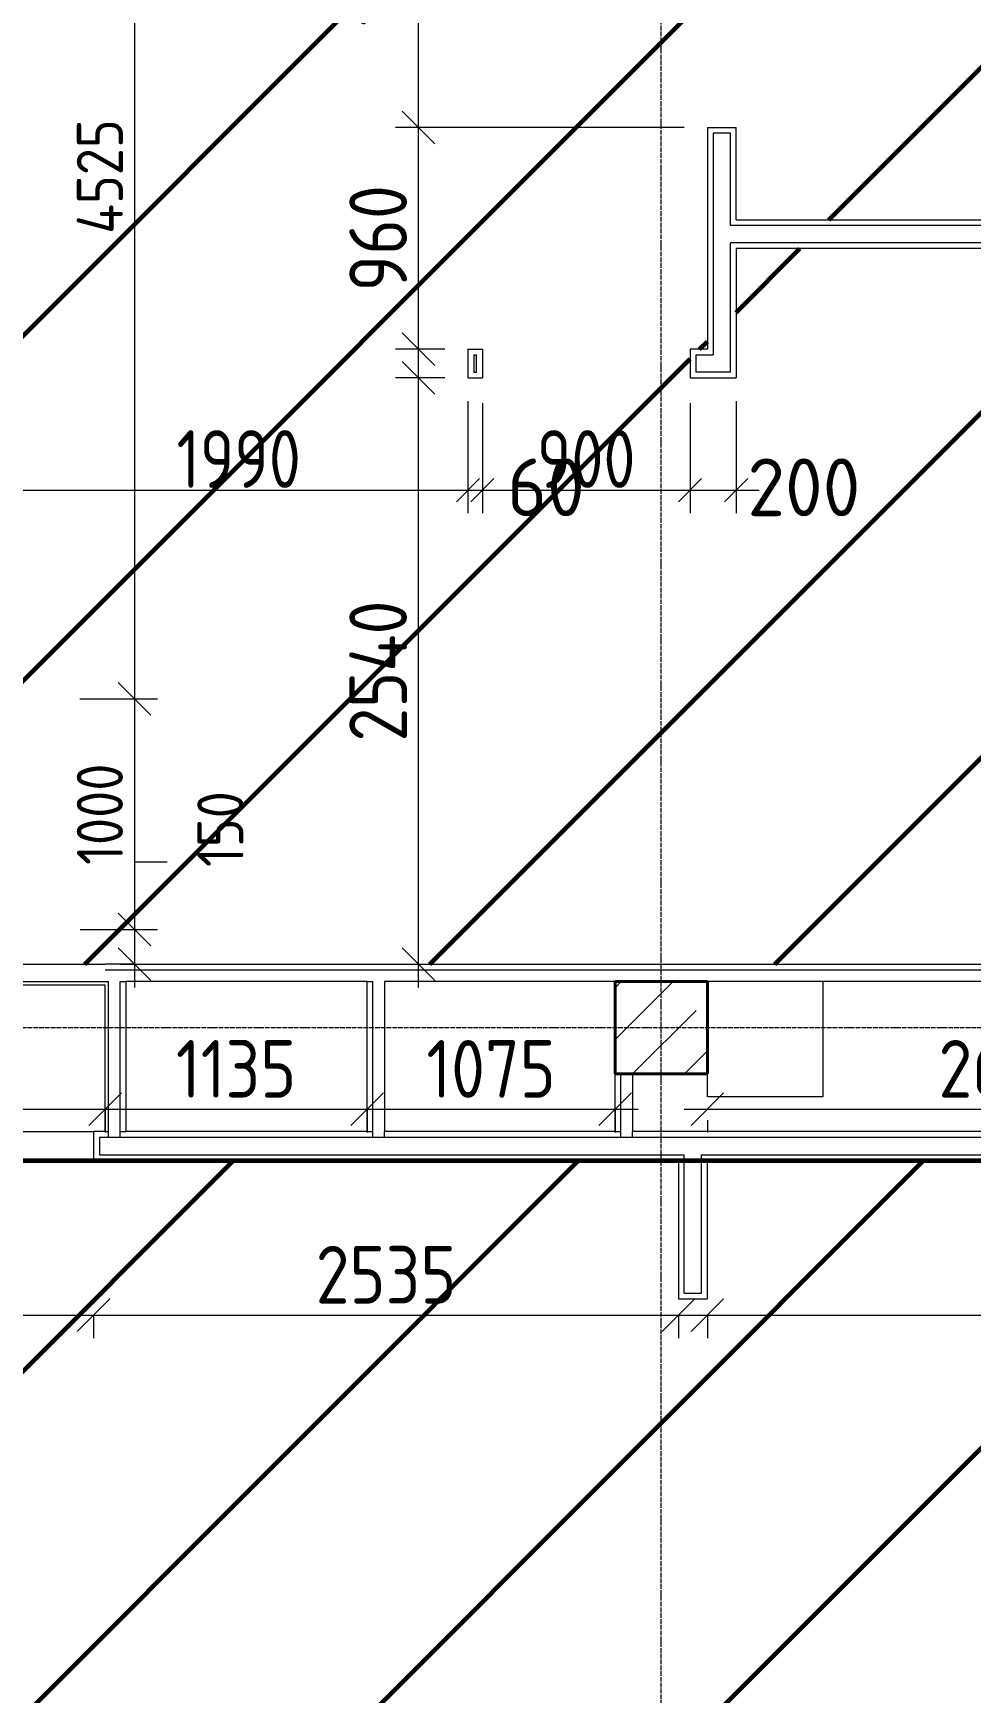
# Model space of a CAD drawing. Header units: millimetres. Extents: x -56773 to 323062, y -262288 to 76460.
# Drawn here: x 26362 to 30426, y -48341 to -41151 of the extents above; entities that cross this region are included whole.
import ezdxf

# ---------------------------------------------------------------- set-up
doc = ezdxf.new("R2010")
doc.units = ezdxf.units.MM
doc.linetypes.add('ADSK_Линия сетки', pattern=[25, 20, -2.5, 0, -2.5])
for name, color, linetype, lineweight in [('1.1)Стяжка керамзит  2 этаж', 5, 'Continuous', 60), ('Несущие колонны', 7, 'Continuous', 18), ('Оси', 7, 'Continuous', 9), ('Перекрытие', 7, 'Continuous', 18), ('Размеры', 7, 'Continuous', 9), ('Стены внутренние', 7, 'Continuous', 18), ('Стены несущие', 7, 'Continuous', 30), ('Стены отделка', 7, 'Continuous', 30), ('Стены штриховка', 7, 'Continuous', 9)]:
    doc.layers.add(name, color=color, linetype=linetype, lineweight=lineweight)
doc.styles.add('GOST Common_2', font='', dxfattribs={"width": 0.9, "height": 250})
doc.styles.add('GOST Common_3', font='', dxfattribs={"width": 0.9, "height": 200})
doc.styles.add('GOST Common_4', font='', dxfattribs={"height": 250})
doc.styles.add('GOST Common_5', font='', dxfattribs={"width": 0.85, "height": 250})
doc.styles.get('GOST Common_2').set_extended_font_data('GOST Common')
doc.styles.get('GOST Common_3').set_extended_font_data('GOST Common')
doc.styles.get('GOST Common_4').set_extended_font_data('GOST Common')
doc.styles.get('GOST Common_5').set_extended_font_data('GOST Common')
doc.dimstyles.new('ADSK_Основной_2_0', dxfattribs={"dimscale": 304.8, "dimtxt": 201.142999, "dimasz": 0.463911, "dimexe": 0.328084, "dimexo": 0.328084, "dimgap": 0.164042, "dimtad": 1, "dimdec": 3, "dimrnd": 0.001, "dimdsep": 46, "dimtxsty": 'GOST Common_3', "dimblk1": 'OBLIQUE', "dimblk2": 'OBLIQUE', "dimsah": 1, "dimcen": 0.09, "dimdle": 0.328084, "dimazin": 2, "dimtfac": 1, "dimtdec": 4, "dimtix": 1, "dimtmove": 0, "dimatfit": 3, "dimfxl": 1, "dimtvp": 1, "dimtolj": 1, "dimtzin": 0, "dimlwd": 20, "dimlwe": 20, "dimarcsym": 2})
doc.dimstyles.new('ADSK_Основной_2_0_1', dxfattribs={"dimscale": 304.8, "dimtxt": 201.142999, "dimasz": 0.463911, "dimexe": 0.328084, "dimexo": 0.328084, "dimgap": 0.164042, "dimtad": 1, "dimdec": 3, "dimrnd": 0.001, "dimdsep": 46, "dimtxsty": 'GOST Common_3', "dimblk1": 'OBLIQUE', "dimblk2": 'OBLIQUE', "dimsah": 1, "dimcen": 0.09, "dimdle": 0.328084, "dimazin": 2, "dimtfac": 1, "dimtdec": 4, "dimtix": 1, "dimtmove": 1, "dimatfit": 3, "dimfxl": 1, "dimtvp": 1, "dimtolj": 1, "dimtzin": 0, "dimlwd": 20, "dimlwe": 20, "dimarcsym": 2})
doc.dimstyles.new('ADSK_Основной_2_0_2', dxfattribs={"dimscale": 304.8, "dimtxt": 201.142999, "dimasz": 0.463911, "dimexe": 0.328084, "dimexo": 0.328084, "dimgap": 0.164042, "dimtad": 1, "dimdec": 3, "dimrnd": 0.001, "dimdsep": 46, "dimtxsty": 'GOST Common_3', "dimblk1": 'OBLIQUE', "dimblk2": 'OBLIQUE', "dimsah": 1, "dimcen": 0.09, "dimdle": 0.328084, "dimazin": 2, "dimtfac": 1, "dimtdec": 4, "dimtix": 1, "dimtmove": 0, "dimatfit": 3, "dimfxl": 1, "dimtvp": 1, "dimtolj": 1, "dimtzin": 0, "dimlwd": 20, "dimlwe": 20, "dimarcsym": 2})
doc.dimstyles.new('ADSK_Основной_2_0_3', dxfattribs={"dimscale": 304.8, "dimtxt": 201.142999, "dimasz": 0.463911, "dimexe": 0.328084, "dimexo": 0.328084, "dimgap": 0.164042, "dimtad": 1, "dimdec": 3, "dimrnd": 0.001, "dimdsep": 46, "dimtxsty": 'GOST Common_2', "dimblk1": 'OBLIQUE', "dimblk2": 'OBLIQUE', "dimsah": 1, "dimcen": 0.09, "dimdle": 0.328084, "dimazin": 2, "dimtfac": 1, "dimtdec": 4, "dimtix": 1, "dimtmove": 0, "dimatfit": 3, "dimfxl": 1, "dimtvp": 1, "dimtolj": 1, "dimtzin": 0, "dimlwd": 20, "dimlwe": 20, "dimarcsym": 2})
doc.dimstyles.new('ADSK_Основной_окр', dxfattribs={"dimscale": 304.8, "dimtxt": 251.428749, "dimasz": 0.328084, "dimexe": 0.328084, "dimexo": 0.328084, "dimgap": 0.032808, "dimtad": 1, "dimdec": 0, "dimrnd": 5, "dimdsep": 46, "dimtxsty": 'GOST Common_5', "dimblk1": 'OBLIQUE', "dimblk2": 'OBLIQUE', "dimsah": 1, "dimcen": 0.09, "dimdle": 0.328084, "dimazin": 2, "dimtfac": 1, "dimtdec": 4, "dimtix": 1, "dimtmove": 0, "dimatfit": 3, "dimfxl": 1, "dimtvp": 1, "dimtolj": 1, "dimtzin": 0, "dimlwd": 20, "dimlwe": 20, "dimarcsym": 2})
doc.dimstyles.new('ADSK_Основной_окр_1', dxfattribs={"dimscale": 304.8, "dimtxt": 251.428749, "dimasz": 0.328084, "dimexe": 0.328084, "dimexo": 0.328084, "dimgap": 0.032808, "dimtad": 1, "dimdec": 0, "dimrnd": 5, "dimdsep": 46, "dimtxsty": 'GOST Common_4', "dimblk1": 'OBLIQUE', "dimblk2": 'OBLIQUE', "dimsah": 1, "dimcen": 0.09, "dimdle": 0.328084, "dimazin": 2, "dimtfac": 1, "dimtdec": 4, "dimtix": 1, "dimtmove": 1, "dimatfit": 3, "dimfxl": 1, "dimtvp": 1, "dimtolj": 1, "dimtzin": 0, "dimlwd": 20, "dimlwe": 20, "dimarcsym": 2})

# ---------------------------------------------------------------- blocks, each defined once
blk = doc.blocks.new('ADSK_КолоннаЖБ_Прямоугольная - 400x400 мм-1807143-Кладочный план 1-го этажа')
at = {"layer": 'Несущие колонны', "lineweight": 40}
for p, q in [((-200, 200), (200, 200)), ((-200, -200), (-200, 200)), ((200, 200), (200, -200)), ((200, -200), (-200, -200))]:
    blk.add_line(p, q, dxfattribs=at)
blk = doc.blocks.new('_Oblique')
at = {"color": 0, "linetype": 'ByBlock', "lineweight": -2}
blk.add_line((-0.5, -0.5), (0.5, 0.5), dxfattribs=at)
blk = doc.blocks.new('*D4143')
at = {"layer": 'Defpoints', "color": 0, "transparency": 16777216}
for p in [(26900.9, -39509.7), (26464.8, -44034.7), (26800.9, -44034.7)]:
    blk.add_point(p, dxfattribs=at)
at = {"layer": 'Размеры', "color": 0, "lineweight": 20, "transparency": 16777216}
for p, q in [((26800.9, -39409.7), (26800.9, -44134.7)), ((26800.9, -39509.7), (26700.9, -39509.7)), ((26564.8, -44034.7), (26900.9, -44034.7))]:
    blk.add_line(p, q, dxfattribs=at)
at = {"layer": 'Размеры', "color": 0, "lineweight": 20, "transparency": 16777216, "xscale": 141.4, "yscale": 141.4, "zscale": 141.4}
for p, rotation in [((26800.9, -39509.7), 90), ((26800.9, -44034.7), 270)]:
    blk.add_blockref('_Oblique', p, dxfattribs=dict(at, rotation=rotation))
at = {"layer": 'Размеры', "color": 0, "lineweight": 9, "transparency": 16777216, "insert": (26650.9, -41772.2), "char_height": 200, "width": 625.93, "attachment_point": 5, "rotation": 90, "style": 'GOST Common_3'}
blk.add_mtext('\\A1;4525', dxfattribs=at)
blk = doc.blocks.new('*D4144')
at = {"layer": 'Defpoints', "color": 0, "transparency": 16777216}
for p in [(26464.8, -44034.7), (26465.3, -45034.7), (26800.9, -45034.7)]:
    blk.add_point(p, dxfattribs=at)
at = {"layer": 'Размеры', "color": 0, "lineweight": 20, "transparency": 16777216}
for p, q in [((26800.9, -43934.7), (26800.9, -45134.7)), ((26564.8, -44034.7), (26900.9, -44034.7)), ((26565.3, -45034.7), (26900.9, -45034.7))]:
    blk.add_line(p, q, dxfattribs=at)
at = {"layer": 'Размеры', "color": 0, "lineweight": 20, "transparency": 16777216, "xscale": 141.4, "yscale": 141.4, "zscale": 141.4}
for p, rotation in [((26800.9, -44034.7), 90), ((26800.9, -45034.7), 270)]:
    blk.add_blockref('_Oblique', p, dxfattribs=dict(at, rotation=rotation))
at = {"layer": 'Размеры', "color": 0, "lineweight": 9, "transparency": 16777216, "insert": (26650.9, -44534.7), "char_height": 200, "width": 560.473, "attachment_point": 5, "rotation": 90, "style": 'GOST Common_3'}
blk.add_mtext('\\A1;1000', dxfattribs=at)
blk = doc.blocks.new('*D4145')
at = {"layer": 'Defpoints', "color": 0, "transparency": 16777216}
for p in [(26465.3, -45034.7), (26800.9, -45184.7), (26900.9, -45184.7)]:
    blk.add_point(p, dxfattribs=at)
at = {"layer": 'Размеры', "color": 0, "lineweight": 20, "transparency": 16777216}
for p, q in [((26942.3, -44742.2), (26800.9, -44742.2)), ((26800.9, -44742.2), (26800.9, -45034.7)), ((26800.9, -44934.7), (26800.9, -45284.7)), ((26565.3, -45034.7), (26900.9, -45034.7)), ((26800.9, -45184.7), (26700.9, -45184.7))]:
    blk.add_line(p, q, dxfattribs=at)
at = {"layer": 'Размеры', "color": 0, "lineweight": 20, "transparency": 16777216, "xscale": 141.4, "yscale": 141.4, "zscale": 141.4}
for p, rotation in [((26800.9, -45034.7), 90), ((26800.9, -45184.7), 270)]:
    blk.add_blockref('_Oblique', p, dxfattribs=dict(at, rotation=rotation))
at = {"layer": 'Размеры', "color": 0, "lineweight": 9, "transparency": 16777216, "insert": (27073.2, -44763.5), "char_height": 200, "width": 409.104, "attachment_point": 1, "rotation": 90, "line_spacing_factor": 1.022761, "style": 'GOST Common_3'}
blk.add_mtext('\\A1;150', dxfattribs=at)
blk = doc.blocks.new('*D3855')
at = {"layer": 'Defpoints', "color": 0, "transparency": 16777216}
for p in [(35808.9, -46034.7), (29283.9, -46604.9), (35808.9, -46704.9)]:
    blk.add_point(p, dxfattribs=at)
at = {"layer": 'Размеры', "color": 0, "lineweight": 20, "transparency": 16777216}
for p, q in [((35808.9, -46134.7), (35808.9, -46804.9)), ((29183.9, -46704.9), (35908.9, -46704.9)), ((29283.9, -46704.9), (29283.9, -46804.9))]:
    blk.add_line(p, q, dxfattribs=at)
at = {"layer": 'Размеры', "color": 0, "lineweight": 20, "transparency": 16777216, "xscale": 141.4, "yscale": 141.4, "zscale": 141.4, "rotation": 180}
blk.add_blockref('_Oblique', (29283.9, -46704.9), dxfattribs=at)
at = {"layer": 'Размеры', "color": 0, "lineweight": 20, "transparency": 16777216, "xscale": 141.4, "yscale": 141.4, "zscale": 141.4}
blk.add_blockref('_Oblique', (35808.9, -46704.9), dxfattribs=at)
at = {"layer": 'Размеры', "color": 0, "lineweight": 9, "transparency": 16777216, "insert": (32546.4, -46554.9), "char_height": 200, "width": 605.475, "attachment_point": 5, "style": 'GOST Common_3'}
blk.add_mtext('\\A1;6525', dxfattribs=at)
blk = doc.blocks.new('*D3693')
at = {"layer": 'Defpoints', "color": 0, "transparency": 16777216}
for p in [(24823.9, -46604.9), (26623.9, -46604.9), (26623.9, -46704.9)]:
    blk.add_point(p, dxfattribs=at)
at = {"layer": 'Размеры', "color": 0, "lineweight": 20, "transparency": 16777216}
for p, q in [((24723.9, -46704.9), (26723.9, -46704.9)), ((24823.9, -46704.9), (24823.9, -46804.9)), ((26623.9, -46704.9), (26623.9, -46804.9))]:
    blk.add_line(p, q, dxfattribs=at)
at = {"layer": 'Размеры', "color": 0, "lineweight": 20, "transparency": 16777216, "xscale": 141.4, "yscale": 141.4, "zscale": 141.4, "rotation": 180}
blk.add_blockref('_Oblique', (24823.9, -46704.9), dxfattribs=at)
at = {"layer": 'Размеры', "color": 0, "lineweight": 20, "transparency": 16777216, "xscale": 141.4, "yscale": 141.4, "zscale": 141.4}
blk.add_blockref('_Oblique', (26623.9, -46704.9), dxfattribs=at)
at = {"layer": 'Размеры', "color": 0, "lineweight": 9, "transparency": 16777216, "insert": (25723.9, -46529.9), "char_height": 250, "width": 560.473, "attachment_point": 5, "style": 'GOST Common_2'}
blk.add_mtext('\\A1;1800', dxfattribs=at)
blk = doc.blocks.new('*D3694')
at = {"layer": 'Defpoints', "color": 0, "transparency": 16777216}
for p in [(26623.9, -46604.9), (29158.9, -46604.9), (29158.9, -46704.9)]:
    blk.add_point(p, dxfattribs=at)
at = {"layer": 'Размеры', "color": 0, "lineweight": 20, "transparency": 16777216}
for p, q in [((26523.9, -46704.9), (29258.9, -46704.9)), ((26623.9, -46704.9), (26623.9, -46804.9)), ((29158.9, -46704.9), (29158.9, -46804.9))]:
    blk.add_line(p, q, dxfattribs=at)
at = {"layer": 'Размеры', "color": 0, "lineweight": 20, "transparency": 16777216, "xscale": 141.4, "yscale": 141.4, "zscale": 141.4, "rotation": 180}
blk.add_blockref('_Oblique', (26623.9, -46704.9), dxfattribs=at)
at = {"layer": 'Размеры', "color": 0, "lineweight": 20, "transparency": 16777216, "xscale": 141.4, "yscale": 141.4, "zscale": 141.4}
blk.add_blockref('_Oblique', (29158.9, -46704.9), dxfattribs=at)
at = {"layer": 'Размеры', "color": 0, "lineweight": 9, "transparency": 16777216, "insert": (27891.4, -46529.9), "char_height": 250, "width": 605.475, "attachment_point": 5, "style": 'GOST Common_2'}
blk.add_mtext('\\A1;2535', dxfattribs=at)
blk = doc.blocks.new('*D3709')
at = {"layer": 'Defpoints', "color": 0, "transparency": 16777216}
for p in [(28032.1, -41559.7), (29283.9, -41559.7), (28246.4, -42519.7)]:
    blk.add_point(p, dxfattribs=at)
at = {"layer": 'Размеры', "color": 0, "lineweight": 20, "transparency": 16777216}
for p, q in [((28032.1, -42619.7), (28032.1, -41459.7)), ((29183.9, -41559.7), (27932.1, -41559.7)), ((28146.4, -42519.7), (27932.1, -42519.7))]:
    blk.add_line(p, q, dxfattribs=at)
at = {"layer": 'Размеры', "color": 0, "lineweight": 20, "transparency": 16777216, "xscale": 141.4, "yscale": 141.4, "zscale": 141.4}
for p, rotation in [((28032.1, -41559.7), 90), ((28032.1, -42519.7), 270)]:
    blk.add_blockref('_Oblique', p, dxfattribs=dict(at, rotation=rotation))
at = {"layer": 'Размеры', "color": 0, "lineweight": 9, "transparency": 16777216, "insert": (27857.1, -42039.7), "char_height": 250, "width": 454.106, "attachment_point": 5, "rotation": 90, "style": 'GOST Common_2'}
blk.add_mtext('\\A1;960', dxfattribs=at)
blk = doc.blocks.new('*D3710')
at = {"layer": 'Defpoints', "color": 0, "transparency": 16777216}
for p in [(28032.1, -40109.7), (29283.9, -40109.7), (29283.9, -41559.7)]:
    blk.add_point(p, dxfattribs=at)
at = {"layer": 'Размеры', "color": 0, "lineweight": 20, "transparency": 16777216}
for p, q in [((28032.1, -41659.7), (28032.1, -40009.7)), ((29183.9, -40109.7), (27932.1, -40109.7)), ((29183.9, -41559.7), (27932.1, -41559.7))]:
    blk.add_line(p, q, dxfattribs=at)
at = {"layer": 'Размеры', "color": 0, "lineweight": 20, "transparency": 16777216, "xscale": 141.4, "yscale": 141.4, "zscale": 141.4}
for p, rotation in [((28032.1, -40109.7), 90), ((28032.1, -41559.7), 270)]:
    blk.add_blockref('_Oblique', p, dxfattribs=dict(at, rotation=rotation))
at = {"layer": 'Размеры', "color": 0, "lineweight": 9, "transparency": 16777216, "insert": (27857.1, -40834.7), "char_height": 250, "width": 580.928, "attachment_point": 5, "rotation": 90, "style": 'GOST Common_2'}
blk.add_mtext('\\A1;1450', dxfattribs=at)
blk = doc.blocks.new('*D3712')
at = {"layer": 'Defpoints', "color": 0, "transparency": 16777216}
for p in [(28246.4, -42644.7), (26258.9, -43060.2), (28246.4, -43130.9)]:
    blk.add_point(p, dxfattribs=at)
at = {"layer": 'Размеры', "color": 0, "lineweight": 20, "transparency": 16777216}
for p, q in [((28246.4, -42744.7), (28246.4, -43230.9)), ((26158.9, -43130.9), (28346.4, -43130.9)), ((26258.9, -43160.2), (26258.9, -43230.9))]:
    blk.add_line(p, q, dxfattribs=at)
at = {"layer": 'Размеры', "color": 0, "lineweight": 20, "transparency": 16777216, "xscale": 100, "yscale": 100, "zscale": 100, "rotation": 180}
blk.add_blockref('_Oblique', (26258.9, -43130.9), dxfattribs=at)
at = {"layer": 'Размеры', "color": 0, "lineweight": 20, "transparency": 16777216, "xscale": 100, "yscale": 100, "zscale": 100}
blk.add_blockref('_Oblique', (28246.4, -43130.9), dxfattribs=at)
at = {"layer": 'Размеры', "color": 0, "lineweight": 9, "transparency": 16777216, "insert": (27252.7, -42995.9), "char_height": 250, "width": 644.339, "attachment_point": 5, "style": 'GOST Common_5'}
blk.add_mtext('\\A1;1990', dxfattribs=at)
blk = doc.blocks.new('*D3713')
at = {"layer": 'Defpoints', "color": 0, "transparency": 16777216}
for p in [(28246.4, -42644.7), (28308.9, -42654.7), (28308.9, -43130.9)]:
    blk.add_point(p, dxfattribs=at)
at = {"layer": 'Размеры', "color": 0, "lineweight": 20, "transparency": 16777216}
for p, q in [((28246.4, -42744.7), (28246.4, -43230.9)), ((28308.9, -42754.7), (28308.9, -43230.9)), ((28146.4, -43130.9), (28408.9, -43130.9))]:
    blk.add_line(p, q, dxfattribs=at)
at = {"layer": 'Размеры', "color": 0, "lineweight": 20, "transparency": 16777216, "xscale": 100, "yscale": 100, "zscale": 100, "rotation": 180}
blk.add_blockref('_Oblique', (28246.4, -43130.9), dxfattribs=at)
at = {"layer": 'Размеры', "color": 0, "lineweight": 20, "transparency": 16777216, "xscale": 100, "yscale": 100, "zscale": 100}
blk.add_blockref('_Oblique', (28308.9, -43130.9), dxfattribs=at)
at = {"layer": 'Размеры', "color": 0, "lineweight": 9, "transparency": 16777216, "insert": (28416.6, -42993.6), "char_height": 250, "width": 347.739, "attachment_point": 1, "line_spacing_factor": 1.022761, "style": 'GOST Common_4'}
blk.add_mtext('\\A1;60', dxfattribs=at)
blk = doc.blocks.new('*D3714')
at = {"layer": 'Defpoints', "color": 0, "transparency": 16777216}
for p in [(28308.9, -42654.7), (29208.9, -42654.7), (29208.9, -43130.9)]:
    blk.add_point(p, dxfattribs=at)
at = {"layer": 'Размеры', "color": 0, "lineweight": 20, "transparency": 16777216}
for p, q in [((28308.9, -42754.7), (28308.9, -43230.9)), ((29208.9, -42754.7), (29208.9, -43230.9)), ((28208.9, -43130.9), (29308.9, -43130.9))]:
    blk.add_line(p, q, dxfattribs=at)
at = {"layer": 'Размеры', "color": 0, "lineweight": 20, "transparency": 16777216, "xscale": 100, "yscale": 100, "zscale": 100, "rotation": 180}
blk.add_blockref('_Oblique', (28308.9, -43130.9), dxfattribs=at)
at = {"layer": 'Размеры', "color": 0, "lineweight": 20, "transparency": 16777216, "xscale": 100, "yscale": 100, "zscale": 100}
blk.add_blockref('_Oblique', (29208.9, -43130.9), dxfattribs=at)
at = {"layer": 'Размеры', "color": 0, "lineweight": 9, "transparency": 16777216, "insert": (28758.9, -42995.9), "char_height": 250, "width": 521.608, "attachment_point": 5, "style": 'GOST Common_5'}
blk.add_mtext('\\A1;900', dxfattribs=at)
blk = doc.blocks.new('*D3715')
at = {"layer": 'Defpoints', "color": 0, "transparency": 16777216}
for p in [(29208.9, -42654.7), (29408.9, -42644.7), (29408.9, -43130.9)]:
    blk.add_point(p, dxfattribs=at)
at = {"layer": 'Размеры', "color": 0, "lineweight": 20, "transparency": 16777216}
for p, q in [((29208.9, -42754.7), (29208.9, -43230.9)), ((29408.9, -42744.7), (29408.9, -43230.9)), ((29108.9, -43130.9), (29508.9, -43130.9))]:
    blk.add_line(p, q, dxfattribs=at)
at = {"layer": 'Размеры', "color": 0, "lineweight": 20, "transparency": 16777216, "xscale": 100, "yscale": 100, "zscale": 100, "rotation": 180}
blk.add_blockref('_Oblique', (29208.9, -43130.9), dxfattribs=at)
at = {"layer": 'Размеры', "color": 0, "lineweight": 20, "transparency": 16777216, "xscale": 100, "yscale": 100, "zscale": 100}
blk.add_blockref('_Oblique', (29408.9, -43130.9), dxfattribs=at)
at = {"layer": 'Размеры', "color": 0, "lineweight": 9, "transparency": 16777216, "insert": (29457.7, -42993.6), "char_height": 250, "width": 521.608, "attachment_point": 1, "line_spacing_factor": 1.022761, "style": 'GOST Common_4'}
blk.add_mtext('\\A1;200', dxfattribs=at)
blk = doc.blocks.new('*D3716')
at = {"layer": 'Defpoints', "color": 0, "transparency": 16777216}
for p in [(28032.1, -42644.7), (28246.4, -42644.7), (27932.1, -45184.7)]:
    blk.add_point(p, dxfattribs=at)
at = {"layer": 'Размеры', "color": 0, "lineweight": 20, "transparency": 16777216}
for p, q in [((28032.1, -45284.7), (28032.1, -42544.7)), ((28146.4, -42644.7), (27932.1, -42644.7)), ((28032.1, -45184.7), (28132.1, -45184.7))]:
    blk.add_line(p, q, dxfattribs=at)
at = {"layer": 'Размеры', "color": 0, "lineweight": 20, "transparency": 16777216, "xscale": 141.4, "yscale": 141.4, "zscale": 141.4}
for p, rotation in [((28032.1, -42644.7), 90), ((28032.1, -45184.7), 270)]:
    blk.add_blockref('_Oblique', p, dxfattribs=dict(at, rotation=rotation))
at = {"layer": 'Размеры', "color": 0, "lineweight": 9, "transparency": 16777216, "insert": (27857.1, -43914.7), "char_height": 250, "width": 625.93, "attachment_point": 5, "rotation": 90, "style": 'GOST Common_2'}
blk.add_mtext('\\A1;2540', dxfattribs=at)
blk = doc.blocks.new('*D3717')
at = {"layer": 'Defpoints', "color": 0, "transparency": 16777216}
for p in [(31883.9, -45713.1), (29283.9, -45759.7), (31883.9, -45813)]:
    blk.add_point(p, dxfattribs=at)
at = {"layer": 'Размеры', "color": 0, "lineweight": 20, "transparency": 16777216}
for p, q in [((29183.9, -45813), (31983.9, -45813)), ((29283.9, -45859.7), (29283.9, -45913)), ((31883.9, -45813.1), (31883.9, -45913))]:
    blk.add_line(p, q, dxfattribs=at)
at = {"layer": 'Размеры', "color": 0, "lineweight": 20, "transparency": 16777216, "xscale": 141.4, "yscale": 141.4, "zscale": 141.4, "rotation": 180}
blk.add_blockref('_Oblique', (29283.9, -45813), dxfattribs=at)
at = {"layer": 'Размеры', "color": 0, "lineweight": 20, "transparency": 16777216, "xscale": 141.4, "yscale": 141.4, "zscale": 141.4}
blk.add_blockref('_Oblique', (31883.9, -45813), dxfattribs=at)
at = {"layer": 'Размеры', "color": 0, "lineweight": 9, "transparency": 16777216, "insert": (30583.9, -45638), "char_height": 250, "width": 605.475, "attachment_point": 5, "style": 'GOST Common_2'}
blk.add_mtext('\\A1;2600', dxfattribs=at)
blk = doc.blocks.new('*D3721')
at = {"layer": 'Defpoints', "color": 0, "transparency": 16777216}
for p in [(24683.9, -45713.1), (26673.9, -45713.1), (26673.9, -45813)]:
    blk.add_point(p, dxfattribs=at)
at = {"layer": 'Размеры', "color": 0, "lineweight": 20, "transparency": 16777216}
for p, q in [((24583.9, -45813), (26773.9, -45813)), ((24683.9, -45813.1), (24683.9, -45913)), ((26673.9, -45813.1), (26673.9, -45913))]:
    blk.add_line(p, q, dxfattribs=at)
at = {"layer": 'Размеры', "color": 0, "lineweight": 20, "transparency": 16777216, "xscale": 141.4, "yscale": 141.4, "zscale": 141.4, "rotation": 180}
blk.add_blockref('_Oblique', (24683.9, -45813), dxfattribs=at)
at = {"layer": 'Размеры', "color": 0, "lineweight": 20, "transparency": 16777216, "xscale": 141.4, "yscale": 141.4, "zscale": 141.4}
blk.add_blockref('_Oblique', (26673.9, -45813), dxfattribs=at)
at = {"layer": 'Размеры', "color": 0, "lineweight": 9, "transparency": 16777216, "insert": (25678.9, -45638), "char_height": 250, "width": 560.473, "attachment_point": 5, "style": 'GOST Common_2'}
blk.add_mtext('\\A1;1990', dxfattribs=at)
blk = doc.blocks.new('*D3722')
at = {"layer": 'Defpoints', "color": 0, "transparency": 16777216}
for p in [(26673.9, -45713.1), (27808.9, -45713.1), (27808.9, -45813)]:
    blk.add_point(p, dxfattribs=at)
at = {"layer": 'Размеры', "color": 0, "lineweight": 20, "transparency": 16777216}
for p, q in [((26573.9, -45813), (27908.9, -45813)), ((26673.9, -45813.1), (26673.9, -45913)), ((27808.9, -45813.1), (27808.9, -45913))]:
    blk.add_line(p, q, dxfattribs=at)
at = {"layer": 'Размеры', "color": 0, "lineweight": 20, "transparency": 16777216, "xscale": 141.4, "yscale": 141.4, "zscale": 141.4, "rotation": 180}
blk.add_blockref('_Oblique', (26673.9, -45813), dxfattribs=at)
at = {"layer": 'Размеры', "color": 0, "lineweight": 20, "transparency": 16777216, "xscale": 141.4, "yscale": 141.4, "zscale": 141.4}
blk.add_blockref('_Oblique', (27808.9, -45813), dxfattribs=at)
at = {"layer": 'Размеры', "color": 0, "lineweight": 9, "transparency": 16777216, "insert": (27241.4, -45638), "char_height": 250, "width": 515.472, "attachment_point": 5, "style": 'GOST Common_2'}
blk.add_mtext('\\A1;1135', dxfattribs=at)
blk = doc.blocks.new('*D3723')
at = {"layer": 'Defpoints', "color": 0, "transparency": 16777216}
for p in [(27808.9, -45713.1), (28883.9, -45713.1), (28883.9, -45813)]:
    blk.add_point(p, dxfattribs=at)
at = {"layer": 'Размеры', "color": 0, "lineweight": 20, "transparency": 16777216}
for p, q in [((27708.9, -45813), (28983.9, -45813)), ((27808.9, -45813.1), (27808.9, -45913)), ((28883.9, -45813.1), (28883.9, -45913))]:
    blk.add_line(p, q, dxfattribs=at)
at = {"layer": 'Размеры', "color": 0, "lineweight": 20, "transparency": 16777216, "xscale": 141.4, "yscale": 141.4, "zscale": 141.4, "rotation": 180}
blk.add_blockref('_Oblique', (27808.9, -45813), dxfattribs=at)
at = {"layer": 'Размеры', "color": 0, "lineweight": 20, "transparency": 16777216, "xscale": 141.4, "yscale": 141.4, "zscale": 141.4}
blk.add_blockref('_Oblique', (28883.9, -45813), dxfattribs=at)
at = {"layer": 'Размеры', "color": 0, "lineweight": 9, "transparency": 16777216, "insert": (28346.4, -45638), "char_height": 250, "width": 560.473, "attachment_point": 5, "style": 'GOST Common_2'}
blk.add_mtext('\\A1;1075', dxfattribs=at)

msp = doc.modelspace()

# ---------------------------------------------------------------- hatches: boundary and pattern name
at = {"layer": '1.1)Стяжка керамзит  2 этаж', "transparency": 33554687}
h = msp.add_hatch(dxfattribs=at)
h.set_pattern_fill('ANSI31', color=5, scale=333)
h.paths.add_polyline_path([(43008.9343, -43759.6624), (41008.9343, -43759.6624), (41008.9343, -45259.6624), (41283.9343, -45259.6624), (41308.9343, -45259.6624), (41308.9343, -46034.6624), (43008.9343, -46034.6624)], flags=17)
h.paths.add_polyline_path([(40608.9343, -43934.6624), (38333.9343, -43934.6624), (38333.9343, -44809.6624), (38208.9343, -44809.6624), (38208.9343, -43609.6624), (38333.9343, -43609.6624), (38333.9343, -43634.6624), (40533.9343, -43634.6624), (40533.9343, -43459.6624), (40658.9343, -43459.6624), (40658.9343, -43634.6624), (43008.9343, -43634.6624), (43008.9343, -42359.6624), (40658.9343, -42359.6624), (40658.9343, -42559.6624), (40533.9343, -42559.6624), (40533.9343, -42359.6624), (39633.9343, -42359.6624), (39583.9343, -42359.6624), (39558.9343, -42359.6624), (39558.9343, -42184.6624), (38333.9343, -42184.6624), (38333.9343, -42709.6624), (38208.9343, -42709.6624), (38208.9343, -40784.6624), (38333.9343, -40784.6624), (38333.9343, -42059.6624), (41283.9343, -42059.6624), (41283.9343, -41859.6624), (41333.9343, -41859.6624), (41333.9343, -42059.6624), (43008.9343, -42059.6624), (43008.9343, -40909.6624), (41333.9343, -40909.6624), (41333.9343, -41119.6624), (41283.9343, -41119.6624), (41283.9343, -40709.6624), (41333.9343, -40709.6624), (41333.9343, -40859.6624), (43008.9343, -40859.6624), (43008.9343, -39734.6624), (41333.9343, -39734.6624), (41333.9343, -39969.6624), (41283.9343, -39969.6624), (41283.9343, -39709.6624), (41283.9343, -39659.6624), (40883.9343, -39659.6624), (40883.9343, -39509.6624), (40283.9343, -39509.6624), (38683.9343, -39509.6624), (38333.9343, -39509.6624), (38333.9343, -39884.6624), (38208.9343, -39884.6624), (38208.9343, -39509.6624), (37483.9343, -39509.6624), (35883.9343, -39509.6624), (35808.9343, -39509.6624), (35808.9343, -45209.6624), (35808.9343, -46034.6624), (38208.9343, -46034.6624), (38208.9343, -46009.6624), (38333.9343, -46009.6624), (38333.9343, -46034.6624), (40608.9343, -46034.6624)])
h.paths.add_polyline_path([(35683.9343, -39509.6624), (35283.9343, -39509.6624), (35283.9343, -39659.6624), (34883.9343, -39659.6624), (34883.9343, -39509.6624), (34283.9343, -39509.6624), (32683.9343, -39509.6624), (31883.9343, -39509.6624), (31883.9343, -40259.6624), (31758.9343, -40259.6624), (31758.9343, -39509.6624), (31408.9343, -39509.6624), (31408.9343, -39260.0253), (29958.9343, -39260.0253), (29958.9343, -39509.6624), (29408.9343, -39509.6624), (29408.9343, -40109.6624), (29283.9343, -40109.6624), (29283.9343, -39659.6624), (28883.9343, -39659.6624), (28883.9343, -39509.6624), (28283.9343, -39509.6624), (26683.9343, -39509.6624), (26258.9343, -39509.6624), (26258.9343, -44034.6624), (26133.9343, -44034.6624), (26133.9343, -39509.6624), (25483.9343, -39509.6624), (23883.9343, -39509.6624), (23283.9343, -39509.6624), (23283.9343, -39659.6624), (23008.9343, -39659.6624), (23008.9343, -39831.6624), (22883.9343, -39831.6624), (22883.9343, -39659.6624), (22883.9343, -39509.6624), (22283.9343, -39509.6624), (20683.9343, -39509.6624), (19483.9343, -39509.6624), (17883.9343, -39509.6624), (17283.9343, -39509.6624), (17283.9343, -39659.6624), (17283.9343, -45184.6624), (17958.9343, -45184.6624), (17958.9343, -46034.6624), (22208.9343, -46034.6624), (22208.9343, -45184.6624), (22883.9343, -45184.6624), (22883.9343, -40931.6624), (23008.9343, -40931.6624), (23008.9343, -41031.6624), (23183.9343, -41031.6624), (23183.9343, -43384.6624), (23408.9343, -43384.6624), (23408.9343, -43509.6624), (23183.9343, -43509.6624), (23183.9343, -45009.6624), (24683.9343, -45009.6624), (24683.9343, -43509.6624), (24308.9343, -43509.6624), (24308.9343, -43384.6624), (24808.9343, -43384.6624), (24808.9343, -45184.6624), (26133.9343, -45184.6624), (26133.9343, -45034.6624), (26258.9343, -45034.6624), (26258.9343, -45184.6624), (26673.9343, -45184.6624), (26738.9343, -45184.6624), (31758.9343, -45184.6624), (31758.9343, -44334.6624), (31883.9343, -44334.6624), (31883.9343, -45009.6624), (33883.9343, -45009.6624), (33883.9343, -43259.6624), (31883.9343, -43259.6624), (31883.9343, -43334.6624), (31758.9343, -43334.6624), (31758.9343, -43084.6624), (31883.9343, -43084.6624), (31883.9343, -43134.6624), (34008.9343, -43134.6624), (34008.9343, -45184.6624), (35683.9343, -45184.6624)])
h.paths.add_polyline_path([(31883.9343, -42134.6624), (31758.9343, -42134.6624), (31758.9343, -42084.6624), (29408.9343, -42084.6624), (29408.9343, -42644.6624), (29208.9343, -42644.6624), (29208.9343, -42519.6624), (29283.9343, -42519.6624), (29283.9343, -41559.6624), (29408.9343, -41559.6624), (29408.9343, -41959.6624), (31758.9343, -41959.6624), (31758.9343, -41409.6624), (31883.9343, -41409.6624)], flags=16)
h.paths.add_polyline_path([(28308.9343, -42644.6624), (28246.4343, -42644.6624), (28246.4343, -42519.6624), (28308.9343, -42519.6624)], flags=16)
h.paths.add_polyline_path([(28283.9343, -42619.6624), (28271.4343, -42619.6624), (28271.4343, -42544.6624), (28283.9343, -42544.6624)], flags=0)
h.paths.add_polyline_path([(17158.9343, -39659.6624), (16883.9343, -39659.6624), (16883.9343, -39509.6624), (16283.9343, -39509.6624), (16283.9343, -39659.6624), (15883.9343, -39659.6624), (15883.9343, -39509.6624), (13883.9343, -39509.6624), (13883.9343, -45184.6624), (14683.9343, -45184.6624), (14683.9343, -45909.6624), (14758.9343, -45909.6624), (14758.9343, -46034.6624), (15808.9343, -46034.6624), (15808.9343, -45909.6624), (15858.9343, -45909.6624), (15858.9343, -45184.6624), (17158.9343, -45184.6624)])
h.paths.add_polyline_path([(7483.9343, -42089.6624), (7608.9343, -42089.6624), (7608.9343, -42459.6624), (10083.9343, -42459.6624), (10083.9343, -39659.6624), (9883.9343, -39659.6624), (9883.9343, -39509.6624), (9233.9343, -39509.6624), (9233.9343, -39335.0253), (7783.9343, -39335.0253), (7783.9343, -39509.6624), (7608.9343, -39509.6624), (7608.9343, -40889.6624), (7483.9343, -40889.6624), (7483.9343, -39509.6624), (6483.9343, -39509.6624), (4883.9343, -39509.6624), (4283.9343, -39509.6624), (4283.9343, -39659.6624), (3883.9343, -39659.6624), (3883.9343, -39509.6624), (3783.9343, -39509.6624), (3783.9343, -43734.6624), (5708.9343, -43734.6624), (5708.9343, -44024.6624), (5583.9343, -44024.6624), (5583.9343, -43859.6624), (3963.9343, -43859.6624), (3963.9343, -45184.6624), (4358.9343, -45184.6624), (4358.9343, -45909.6624), (4458.9343, -45909.6624), (4458.9343, -46034.6624), (5458.9343, -46034.6624), (5458.9343, -45909.6624), (5583.9343, -45909.6624), (5583.9343, -45024.6624), (5708.9343, -45024.6624), (5708.9343, -45184.6624), (7483.9343, -45184.6624), (7483.9343, -43959.6624), (7608.9343, -43959.6624), (7608.9343, -45084.6624), (9808.9343, -45084.6624), (9808.9343, -42584.6624), (7608.9343, -42584.6624), (7608.9343, -42759.6624), (7483.9343, -42759.6624)])
h.paths.add_polyline_path([(-279.9231, -39035.8771), (34.3626, -39035.8771), (34.3626, -38735.8771), (-279.9231, -38735.8771)], flags=9)
h = msp.add_hatch(dxfattribs=at)
h.set_pattern_fill('ANSI31', color=5, scale=333)
h.paths.add_polyline_path([(51691.5932, -46259.6624), (50633.9343, -46259.6624), (50608.9343, -46259.6624), (50608.9343, -46034.6624), (47083.9343, -46034.6624), (47083.9343, -46259.6624), (42433.9343, -46259.6624), (42433.9343, -46134.6624), (43008.9343, -46134.6624), (43008.9343, -46034.6624), (41308.9343, -46034.6624), (41308.9343, -46134.6624), (41533.9343, -46134.6624), (41533.9343, -46259.6624), (38208.9343, -46259.6624), (38208.9343, -46034.6624), (29283.9343, -46034.6624), (29283.9343, -46634.6624), (29158.9343, -46634.6624), (29158.9343, -46034.6624), (-2491.0657, -46034.6624), (-2491.0657, -49284.6624), (29158.9343, -49284.6624), (29158.9343, -48684.6624), (29283.9343, -48684.6624), (29283.9343, -49284.6624), (51691.5932, -49284.6624)])
at = {"layer": 'Несущие колонны', "lineweight": 9}
h = msp.add_hatch(dxfattribs=at)
h.set_pattern_fill('FP_3', color=256, style=0, pattern_type=2)
h.set_pattern_definition([(45, (1283.93, -48864.63), (-224.5064, 224.5064), []), (45, (1508.44, -48864.63), (-224.5064, 224.5064), [396.875, -79.375, 3.353, -76.022])])
h.paths.add_polyline_path([(28935.2663, -45659.6624), (29283.9343, -45659.6624), (29283.9343, -45259.6624), (28883.9343, -45259.6624), (28883.9343, -45659.6624)])

# ---------------------------------------------------------------- linework, layer by layer
at = {"layer": '1.1)Стяжка керамзит  2 этаж'}
msp.add_lwpolyline([(51691.5932, -49284.6624), (-2491.0657, -49284.6624), (-2491.0657, -46034.6624), (51691.5932, -46034.6624)], close=True, dxfattribs=at)
at = {"layer": 'Несущие колонны', "lineweight": 9}
for p, q in [((29283.9343, -45259.6624), (28883.9343, -45259.6624)), ((28883.9343, -45659.6624), (28883.9343, -45259.6624)), ((29283.9343, -45259.6624), (29283.9343, -45659.6624)), ((29283.9343, -45659.6624), (28883.9343, -45659.6624))]:
    msp.add_line(p, q, dxfattribs=at)
at = {"layer": 'Оси', "linetype": 'ADSK_Линия сетки', "lineweight": 5}
for p, q in [((29083.9343, -59838.5137), (29083.9343, -38837.1863)), ((63681.4538, -45459.6624), (-23956.1623, -45459.6624))]:
    msp.add_line(p, q, dxfattribs=at)
at = {"layer": 'Перекрытие'}
for p, q in [((29783.9343, -45259.6624), (29783.9343, -45759.6624)), ((29283.9343, -45759.6624), (29283.9343, -45659.6624)), ((29783.9343, -45759.6624), (29283.9343, -45759.6624))]:
    msp.add_line(p, q, dxfattribs=at)
at = {"layer": 'Стены внутренние', "lineweight": 5}
for p, q in [((26258.9343, -45184.6624), (26673.9343, -45184.6624)), ((24823.9343, -45909.6624), (26623.9343, -45909.6624)), ((26623.9343, -46034.6624), (24823.9343, -46034.6624))]:
    msp.add_line(p, q, dxfattribs=at)
at = {"layer": 'Стены несущие', "lineweight": 9}
for p, q in [((29283.9343, -41559.6624), (29283.9343, -42519.6624)), ((29283.9343, -41559.6624), (29408.9343, -41559.6624)), ((29408.9343, -41959.6624), (29408.9343, -41559.6624)), ((29408.9343, -41959.6624), (31758.9343, -41959.6624)), ((31758.9343, -42084.6624), (29408.9343, -42084.6624)), ((29408.9343, -42084.6624), (29408.9343, -42644.6624)), ((28246.4343, -42519.6624), (28308.9343, -42519.6624)), ((28246.4343, -42519.6624), (28246.4343, -42644.6624)), ((28308.9343, -42519.6624), (28308.9343, -42644.6624)), ((29283.9343, -42519.6624), (29208.9343, -42519.6624)), ((29208.9343, -42519.6624), (29208.9343, -42644.6624)), ((28246.4343, -42644.6624), (28308.9343, -42644.6624)), ((29208.9343, -42644.6624), (29408.9343, -42644.6624)), ((26673.9343, -45274.6624), (24773.9343, -45274.6624)), ((26258.9343, -45259.6624), (26673.9343, -45259.6624)), ((26673.9343, -45909.6624), (26673.9343, -45274.6624)), ((27808.9343, -45259.6624), (26763.9343, -45259.6624)), ((27883.9343, -45259.6624), (27883.9343, -45909.6624)), ((31883.9343, -45259.6624), (27883.9343, -45259.6624)), ((28908.9343, -45659.6624), (28958.9343, -45659.6624)), ((28958.9343, -45659.6624), (28958.9343, -45909.6624)), ((26673.9343, -45909.6624), (26623.9343, -45909.6624)), ((26623.9343, -45909.6624), (26623.9343, -46034.6624)), ((27808.9343, -45909.6624), (26763.9343, -45909.6624)), ((28883.9343, -45909.6624), (27883.9343, -45909.6624)), ((31883.9343, -45909.6624), (28958.9343, -45909.6624)), ((29158.9343, -46034.6624), (26623.9343, -46034.6624)), ((29158.9343, -46034.6624), (29158.9343, -46634.6624)), ((35783.9343, -46034.6624), (29283.9343, -46034.6624)), ((29283.9343, -46634.6624), (29283.9343, -46034.6624)), ((29158.9343, -46634.6624), (29283.9343, -46634.6624))]:
    msp.add_line(p, q, dxfattribs=at)
at = {"layer": 'Стены отделка', "lineweight": 18}
for p, q in [((26738.9343, -45184.6624), (31758.9343, -45184.6624)), ((26763.9343, -45259.6624), (26763.9343, -45909.6624)), ((27808.9343, -45909.6624), (27808.9343, -45259.6624)), ((28883.9343, -45909.6624), (28883.9343, -45659.6624)), ((28883.9343, -45659.6624), (28908.9343, -45659.6624))]:
    msp.add_line(p, q, dxfattribs=at)
at = {"layer": 'Стены штриховка', "lineweight": 9}
for p, q in [((29308.9343, -41584.6624), (29308.9343, -42544.6624)), ((29383.9343, -41584.6624), (29308.9343, -41584.6624)), ((29383.9343, -41984.6624), (29383.9343, -41584.6624)), ((31783.9343, -41984.6624), (29383.9343, -41984.6624)), ((31783.9343, -42059.6624), (29383.9343, -42059.6624)), ((29383.9343, -42619.6624), (29383.9343, -42059.6624)), ((28271.4343, -42544.6624), (28271.4343, -42619.6624)), ((28271.4343, -42544.6624), (28283.9343, -42544.6624)), ((28283.9343, -42619.6624), (28283.9343, -42544.6624)), ((29233.9343, -42544.6624), (29233.9343, -42619.6624)), ((29233.9343, -42544.6624), (29308.9343, -42544.6624)), ((28271.4343, -42619.6624), (28283.9343, -42619.6624)), ((29383.9343, -42619.6624), (29233.9343, -42619.6624)), ((26738.9343, -45184.6624), (26673.9343, -45184.6624)), ((35808.9343, -45209.6624), (26673.9343, -45209.6624)), ((26688.9343, -45209.6624), (26673.9343, -45209.6624)), ((26673.9343, -45259.6624), (26688.9343, -45259.6624)), ((26688.9343, -45934.6624), (26688.9343, -45259.6624)), ((26738.9343, -45934.6624), (26738.9343, -45259.6624)), ((26738.9343, -45259.6624), (26763.9343, -45259.6624)), ((27808.9343, -45259.6624), (27833.9343, -45259.6624)), ((27833.9343, -45934.6624), (27833.9343, -45259.6624)), ((28908.9343, -45934.6624), (28908.9343, -45659.6624)), ((26648.9343, -45934.6624), (26648.9343, -46009.6624)), ((35733.9343, -45934.6624), (26648.9343, -45934.6624)), ((26673.9343, -45909.6624), (26688.9343, -45909.6624)), ((26738.9343, -45909.6624), (26763.9343, -45909.6624)), ((27808.9343, -45909.6624), (27833.9343, -45909.6624)), ((27883.9343, -45934.6624), (27883.9343, -45909.6624)), ((28883.9343, -45909.6624), (28908.9343, -45909.6624)), ((28958.9343, -45934.6624), (28958.9343, -45909.6624)), ((26648.9343, -46009.6624), (29183.9343, -46009.6624)), ((29183.9343, -46609.6624), (29183.9343, -46009.6624)), ((29258.9343, -46009.6624), (35733.9343, -46009.6624)), ((29258.9343, -46609.6624), (29258.9343, -46009.6624)), ((29183.9343, -46609.6624), (29258.9343, -46609.6624))]:
    msp.add_line(p, q, dxfattribs=at)

# ---------------------------------------------------------------- block references
at = {"layer": 'Несущие колонны', "lineweight": 40, "rotation": 89.9999999999999}
msp.add_blockref('ADSK_КолоннаЖБ_Прямоугольная - 400x400 мм-1807143-Кладочный план 1-го этажа', (29083.9343, -45459.6624), dxfattribs=at)

# ---------------------------------------------------------------- dimensions: what is measured, and where the dimension line sits
at = {"layer": 'Размеры', "lineweight": 9}
for base, p1, p2, dimstyle, override, picture, middle in [((26800.8817, -44034.6624), (26900.8666, -39509.6624), (26464.7569, -44034.6624), 'ADSK_Основной_2_0', {"dimpost": '<>', "dimfxl": 4545.967075}, '*D4143', (26650.8817, -41772.1624)), ((28032.0917, -40109.6624), (29283.9343, -41559.6624), (29283.9343, -40109.6624), 'ADSK_Основной_2_0_3', {"dimpost": '<>', "dimfxl": 1450}, '*D3710', (27857.0917, -40834.6624)), ((28032.0917, -41559.6624), (28246.4343, -42519.6624), (29283.9343, -41559.6624), 'ADSK_Основной_2_0_3', {"dimpost": '<>', "dimfxl": 1413.50849}, '*D3709', (27857.0917, -42039.6624)), ((28032.0917, -42644.6624), (27932.1068, -45184.6624), (28246.4343, -42644.6624), 'ADSK_Основной_2_0_3', {"dimpost": '<>', "dimfxl": 2559.375275}, '*D3716', (27857.0917, -43914.6624)), ((26800.8817, -45034.6624), (26464.7569, -44034.6624), (26465.2834, -45034.6624), 'ADSK_Основной_2_0', {"dimpost": '<>', "dimfxl": 1000.000139}, '*D4144', (26650.8817, -44534.6624))]:
    dim = msp.add_linear_dim(base=base, p1=p1, p2=p2, angle=90, dimstyle=dimstyle, override=override, dxfattribs=at)
    dim.commit()
    dim.dimension.update_dxf_attribs({"geometry": picture, "text_midpoint": middle})
for base, p1, p2, dimstyle, override, picture, middle in [((28246.4343206499, -43130.8753682183), (26258.9343206499, -43060.1646900996), (28246.4343206499, -42644.6624070909), 'ADSK_Основной_окр', {"dimpost": '<>', "dimfxl": 2030.467532}, '*D3712', (27252.6843206499, -42995.8753682183)), ((29208.9343, -43130.8754), (28308.9343, -42654.6624), (29208.9343, -42654.6624), 'ADSK_Основной_окр', {"dimpost": '<>', "dimfxl": 900}, '*D3714', (28758.9343, -42995.8754)), ((26673.9343, -45813.0391), (24683.9343, -45713.0542), (26673.9343, -45713.0542), 'ADSK_Основной_2_0_3', {"dimpost": '<>', "dimfxl": 1990}, '*D3721', (25678.9343, -45638.0391)), ((27808.9343, -45813.0391), (26673.9343, -45713.0542), (27808.9343, -45713.0542), 'ADSK_Основной_2_0_3', {"dimpost": '<>', "dimfxl": 1135}, '*D3722', (27241.4343, -45638.0391)), ((28883.9343, -45813.0391), (27808.9343, -45713.0542), (28883.9343, -45713.0542), 'ADSK_Основной_2_0_3', {"dimpost": '<>', "dimfxl": 1075}, '*D3723', (28346.4343, -45638.0391)), ((31883.9343, -45813.0391), (29283.9343, -45759.6624), (31883.9343, -45713.0542), 'ADSK_Основной_2_0_3', {"dimpost": '<>', "dimfxl": 2600.417722}, '*D3717', (30583.9343, -45638.0391)), ((35808.9343, -46704.8769), (29283.9343, -46604.892), (35808.9343, -46034.6624), 'ADSK_Основной_2_0_2', {"dimpost": '<>', "dimfxl": 6549.869224}, '*D3855', (32546.4343, -46554.8769)), ((26623.9343, -46704.8769), (24823.9343, -46604.892), (26623.9343, -46604.892), 'ADSK_Основной_2_0_3', {"dimpost": '<>', "dimfxl": 1800}, '*D3693', (25723.9343, -46529.8769)), ((29158.9343, -46704.8769), (26623.9343, -46604.892), (29158.9343, -46604.892), 'ADSK_Основной_2_0_3', {"dimpost": '<>', "dimfxl": 2535}, '*D3694', (27891.4343, -46529.8769))]:
    dim = msp.add_linear_dim(base=base, p1=p1, p2=p2, dimstyle=dimstyle, override=override, dxfattribs=at)
    dim.commit()
    dim.dimension.update_dxf_attribs({"geometry": picture, "text_midpoint": middle})
for base, p1, p2, override, picture, middle in [((28308.9343206499, -43130.8753682183), (28246.4343206499, -42644.6624070909), (28308.9343206499, -42654.6624070909), {"dimpost": '<>', "dimfxl": 63.294945}, '*D3713', (28590.5104842427, -43336.9105041494)), ((29408.9343, -43130.8754), (29208.9343, -42654.6624), (29408.9343, -42644.6624), {"dimpost": '<>', "dimfxl": 200.249844}, '*D3715', (29718.4794, -43336.9105))]:
    dim = msp.add_linear_dim(base=base, p1=p1, p2=p2, dimstyle='ADSK_Основной_окр_1', override=override, dxfattribs=at)
    dim.commit()
    dim.dimension.update_dxf_attribs({"geometry": picture, "text_midpoint": middle, "dimtype": 160})
dim = msp.add_linear_dim(base=(26800.8817, -45184.6624), p1=(26465.2834, -45034.6624), p2=(26900.8666, -45184.6624), angle=90, dimstyle='ADSK_Основной_2_0_1', override={"dimpost": '<>', "dimfxl": 460.687197}, dxfattribs=at)
dim.commit()
dim.dimension.update_dxf_attribs({"geometry": '*D4145', "text_midpoint": (27065.0708, -44742.2408), "dimtype": 160, "text_rotation": 90})

doc.saveas('drawing.dxf')
